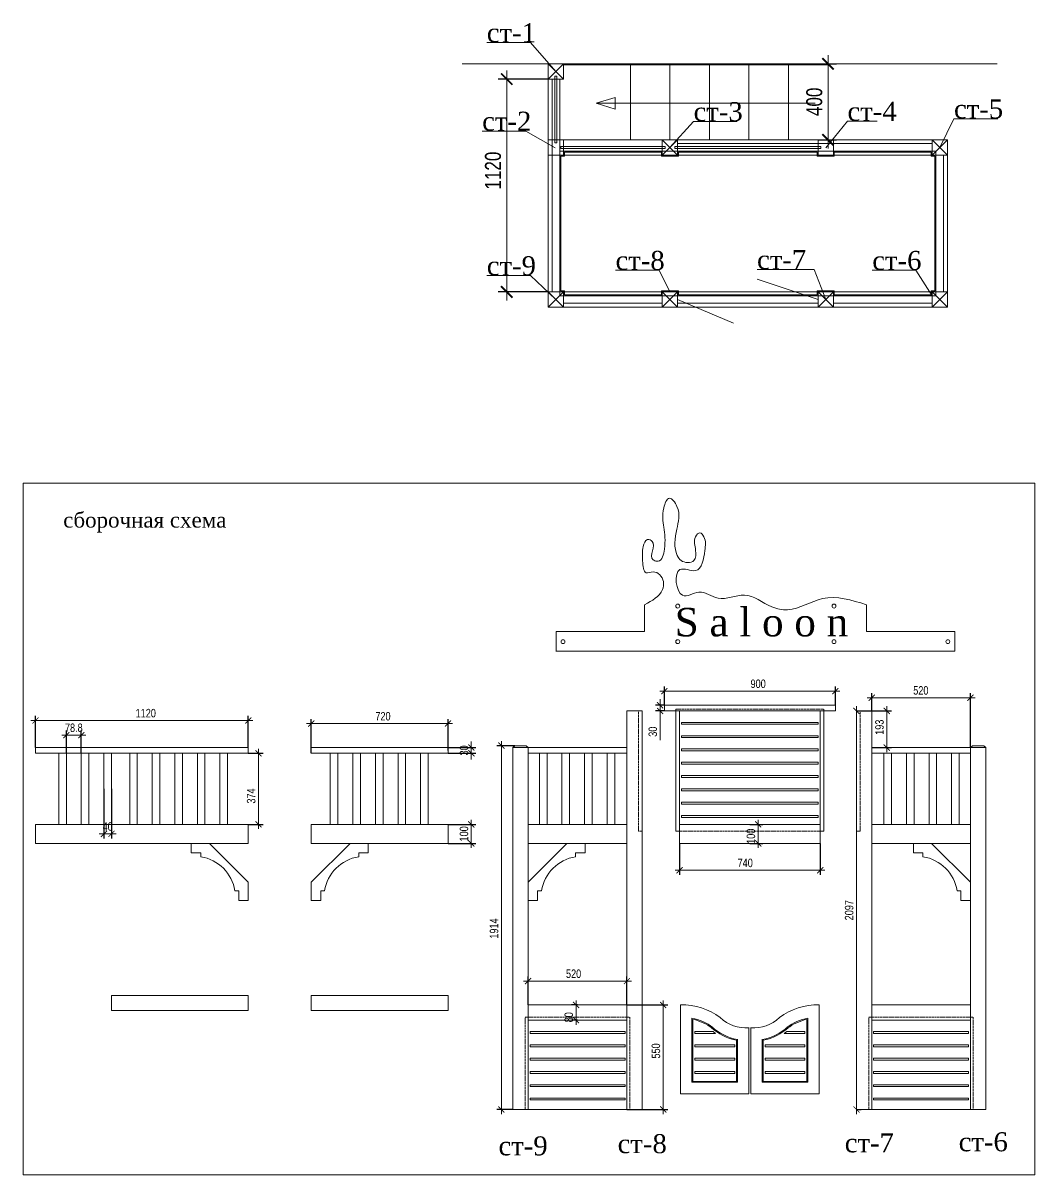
# Model space of a CAD drawing. Header units: millimetres. Extents: x -5205 to 16433, y 55921 to 73570.
# Drawn here: x -5205 to 121, y 63378 to 69439 of the extents above; entities that cross this region are included whole.
import ezdxf

# ---------------------------------------------------------------- set-up
doc = ezdxf.new("R2010")
doc.units = ezdxf.units.MM
doc.linetypes.add('ACAD_ISO02W100', pattern=[15, 12, -3])
for name, color, linetype, lineweight in [('Невидимый контур', 141, 'ACAD_ISO02W100', 15), ('Размеры', 7, 'Continuous', 15), ('Размеры @ 16', 7, 'Continuous', 15), ('Размеры @ 30', 7, 'Continuous', 15)]:
    doc.layers.add(name, color=color, linetype=linetype, lineweight=lineweight)
doc.styles.add('SFGOST', font='sfGOSTb.shx', dxfattribs={"width": 0.8})
doc.styles.add('TIMES', font='TIMES.TTF')
doc.dimstyles.new('ALEX', dxfattribs={"dimtxt": 2.8, "dimasz": 2, "dimexe": 1.5, "dimexo": 0, "dimgap": 1, "dimtad": 1, "dimrnd": 0.001, "dimdsep": 46, "dimtxsty": 'SFGOST', "dimblk": 'ARCHTICK', "dimcen": 0, "dimdle": 1.5, "dimclrd": 1, "dimclre": 1, "dimadec": 4, "dimazin": 0, "dimtfac": 1, "dimtmove": 0, "dimatfit": 0, "dimfxl": 1, "dimtvp": 1.75, "dimtolj": 1, "dimlwd": -1, "dimarcsym": 2})

# ---------------------------------------------------------------- blocks, each defined once
blk = doc.blocks.new('_ArchTick')
at = {"color": 0, "linetype": 'ByBlock', "const_width": 0.15}
blk.add_lwpolyline([(-0.5, -0.5), (0.5, 0.5)], dxfattribs=at)
blk = doc.blocks.new('*D459')
at = {"layer": 'Defpoints', "color": 0}
for p in [(-2440, 69144.3), (-2658.9, 68024.3), (-2440, 68024.3)]:
    blk.add_point(p, dxfattribs=at)
at = {"layer": 'Размеры', "color": 1}
blk.add_line((-2658.9, 69189.3), (-2658.9, 67979.3), dxfattribs=at)
at = {"layer": 'Размеры', "color": 1, "lineweight": -2}
for p, q in [((-2440, 69144.3), (-2703.9, 69144.3)), ((-2440, 68024.3), (-2703.9, 68024.3))]:
    blk.add_line(p, q, dxfattribs=at)
at = {"layer": 'Размеры', "color": 1, "xscale": 60, "yscale": 60, "zscale": 60}
for p, rotation in [((-2658.9, 69144.3), 90), ((-2658.9, 68024.3), 270)]:
    blk.add_blockref('_ArchTick', p, dxfattribs=dict(at, rotation=rotation))
at = {"layer": 'Размеры', "color": 0, "insert": (-2730.9, 68662.4), "char_height": 84, "attachment_point": 5, "rotation": 90, "style": 'SFGOST'}
blk.add_mtext('\\A1;1120', dxfattribs=at)
blk = doc.blocks.new('*D460')
at = {"layer": 'Defpoints', "color": 0}
for p in [(-1020, 69224.3), (-968, 69224.3), (-1020, 68824.3)]:
    blk.add_point(p, dxfattribs=at)
at = {"layer": 'Размеры', "color": 1, "lineweight": -2}
for p, q in [((-1020, 69224.3), (-923, 69224.3)), ((-1020, 68824.3), (-923, 68824.3))]:
    blk.add_line(p, q, dxfattribs=at)
at = {"layer": 'Размеры', "color": 1}
blk.add_line((-968, 68779.3), (-968, 69269.3), dxfattribs=at)
at = {"layer": 'Размеры', "color": 1, "xscale": 60, "yscale": 60, "zscale": 60}
for p, rotation in [((-968, 69224.3), 90), ((-968, 68824.3), 270)]:
    blk.add_blockref('_ArchTick', p, dxfattribs=dict(at, rotation=rotation))
at = {"layer": 'Размеры', "color": 0, "insert": (-1040, 69024.3), "char_height": 84, "attachment_point": 5, "rotation": 90, "style": 'SFGOST'}
blk.add_mtext('\\A1;400', dxfattribs=at)
blk = doc.blocks.new('*D792')
at = {"layer": 'Defpoints', "color": 0}
for p in [(-738.2, 65889), (-738.2, 65819.5), (-218.2, 65626.9)]:
    blk.add_point(p, dxfattribs=at)
at = {"layer": 'Размеры', "color": 1}
blk.add_line((-194.2, 65889), (-762.2, 65889), dxfattribs=at)
at = {"layer": 'Размеры', "color": 1, "lineweight": -2}
for p, q in [((-738.2, 65819.5), (-738.2, 65913)), ((-218.2, 65626.9), (-218.2, 65913))]:
    blk.add_line(p, q, dxfattribs=at)
at = {"layer": 'Размеры', "color": 1, "xscale": 32, "yscale": 32, "zscale": 32, "rotation": 180}
blk.add_blockref('_ArchTick', (-738.2, 65889), dxfattribs=at)
at = {"layer": 'Размеры', "color": 1, "xscale": 32, "yscale": 32, "zscale": 32}
blk.add_blockref('_ArchTick', (-218.2, 65889), dxfattribs=at)
at = {"layer": 'Размеры', "color": 0, "insert": (-479.4, 65927.4), "char_height": 44.8, "attachment_point": 5, "style": 'SFGOST'}
blk.add_mtext('\\A1;520', dxfattribs=at)
blk = doc.blocks.new('*D793')
at = {"layer": 'Defpoints', "color": 0}
for p in [(-818.2, 65819.9), (-818.2, 65819.9), (-818.2, 63722.9)]:
    blk.add_point(p, dxfattribs=at)
at = {"layer": 'Размеры', "color": 1}
blk.add_line((-818.2, 63698.9), (-818.2, 65843.9), dxfattribs=at)
at = {"layer": 'Размеры', "color": 1, "lineweight": -2}
for p, q in [((-818.2, 65819.9), (-794.2, 65819.9)), ((-818.2, 63722.9), (-794.2, 63722.9))]:
    blk.add_line(p, q, dxfattribs=at)
at = {"layer": 'Размеры', "color": 1, "xscale": 32, "yscale": 32, "zscale": 32}
for p, rotation in [((-818.2, 65819.9), 90), ((-818.2, 63722.9), 270)]:
    blk.add_blockref('_ArchTick', p, dxfattribs=dict(at, rotation=rotation))
at = {"layer": 'Размеры', "color": 0, "insert": (-856.6, 64771.2), "char_height": 44.8, "attachment_point": 5, "rotation": 90, "style": 'SFGOST'}
blk.add_mtext('\\A1;2097', dxfattribs=at)
blk = doc.blocks.new('*D794')
at = {"layer": 'Defpoints', "color": 0}
for p in [(-2616.3, 65636.9), (-2687.1, 63722.9), (-2626.3, 63722.9)]:
    blk.add_point(p, dxfattribs=at)
at = {"layer": 'Размеры', "color": 1}
blk.add_line((-2687.1, 65660.9), (-2687.1, 63698.9), dxfattribs=at)
at = {"layer": 'Размеры', "color": 1, "lineweight": -2}
for p, q in [((-2616.3, 65636.9), (-2711.1, 65636.9)), ((-2626.3, 63722.9), (-2711.1, 63722.9))]:
    blk.add_line(p, q, dxfattribs=at)
at = {"layer": 'Размеры', "color": 1, "xscale": 32, "yscale": 32, "zscale": 32}
for p, rotation in [((-2687.1, 65636.9), 90), ((-2687.1, 63722.9), 270)]:
    blk.add_blockref('_ArchTick', p, dxfattribs=dict(at, rotation=rotation))
at = {"layer": 'Размеры', "color": 0, "insert": (-2725.5, 64674.9), "char_height": 44.8, "attachment_point": 5, "rotation": 90, "style": 'SFGOST'}
blk.add_mtext('\\A1;1914', dxfattribs=at)
blk = doc.blocks.new('*D795')
at = {"layer": 'Defpoints', "color": 0}
for p in [(-2026.3, 64398.4), (-2546.3, 64272.9), (-2026.3, 64272.9)]:
    blk.add_point(p, dxfattribs=at)
at = {"layer": 'Размеры', "color": 1}
blk.add_line((-2570.3, 64398.4), (-2002.3, 64398.4), dxfattribs=at)
at = {"layer": 'Размеры', "color": 1, "lineweight": -2}
for p, q in [((-2546.3, 64272.9), (-2546.3, 64422.4)), ((-2026.3, 64272.9), (-2026.3, 64422.4))]:
    blk.add_line(p, q, dxfattribs=at)
at = {"layer": 'Размеры', "color": 1, "xscale": 32, "yscale": 32, "zscale": 32, "rotation": 180}
blk.add_blockref('_ArchTick', (-2546.3, 64398.4), dxfattribs=at)
at = {"layer": 'Размеры', "color": 1, "xscale": 32, "yscale": 32, "zscale": 32}
blk.add_blockref('_ArchTick', (-2026.3, 64398.4), dxfattribs=at)
at = {"layer": 'Размеры', "color": 0, "insert": (-2307, 64436.8), "char_height": 44.8, "attachment_point": 5, "style": 'SFGOST'}
blk.add_mtext('\\A1;520', dxfattribs=at)
blk = doc.blocks.new('*D796')
at = {"layer": 'Defpoints', "color": 0}
for p in [(-2286.3, 64272.9), (-2293.8, 64192.9), (-2286.3, 64192.9)]:
    blk.add_point(p, dxfattribs=at)
at = {"layer": 'Размеры', "color": 1, "lineweight": -2}
for p, q in [((-2286.3, 64272.9), (-2317.8, 64272.9)), ((-2286.3, 64192.9), (-2317.8, 64192.9))]:
    blk.add_line(p, q, dxfattribs=at)
at = {"layer": 'Размеры', "color": 1}
blk.add_line((-2293.8, 64296.9), (-2293.8, 64168.9), dxfattribs=at)
at = {"layer": 'Размеры', "color": 1, "xscale": 32, "yscale": 32, "zscale": 32}
for p, rotation in [((-2293.8, 64272.9), 90), ((-2293.8, 64192.9), 270)]:
    blk.add_blockref('_ArchTick', p, dxfattribs=dict(at, rotation=rotation))
at = {"layer": 'Размеры', "color": 0, "insert": (-2332.2, 64207.9), "char_height": 44.8, "attachment_point": 5, "rotation": 90, "style": 'SFGOST'}
blk.add_mtext('\\A1;80', dxfattribs=at)
blk = doc.blocks.new('*D797')
at = {"layer": 'Defpoints', "color": 0}
for p in [(-2026.3, 64272.9), (-2026.3, 63722.9), (-1835.3, 63722.9)]:
    blk.add_point(p, dxfattribs=at)
at = {"layer": 'Размеры', "color": 1, "lineweight": -2}
for p, q in [((-2026.3, 64272.9), (-1811.3, 64272.9)), ((-2026.3, 63722.9), (-1811.3, 63722.9))]:
    blk.add_line(p, q, dxfattribs=at)
at = {"layer": 'Размеры', "color": 1}
blk.add_line((-1835.3, 64296.9), (-1835.3, 63698.9), dxfattribs=at)
at = {"layer": 'Размеры', "color": 1, "xscale": 32, "yscale": 32, "zscale": 32}
for p, rotation in [((-1835.3, 64272.9), 90), ((-1835.3, 63722.9), 270)]:
    blk.add_blockref('_ArchTick', p, dxfattribs=dict(at, rotation=rotation))
at = {"layer": 'Размеры', "color": 0, "insert": (-1873.7, 64030.7), "char_height": 44.8, "attachment_point": 5, "rotation": 90, "style": 'SFGOST'}
blk.add_mtext('\\A1;550', dxfattribs=at)
blk = doc.blocks.new('*D798')
at = {"layer": 'Defpoints', "color": 0}
for p in [(-794.2, 65819.9), (-738.2, 65626.9), (-658.5, 65626.9)]:
    blk.add_point(p, dxfattribs=at)
at = {"layer": 'Размеры', "color": 1, "lineweight": -2}
for p, q in [((-794.2, 65819.9), (-634.5, 65819.9)), ((-738.2, 65626.9), (-634.5, 65626.9))]:
    blk.add_line(p, q, dxfattribs=at)
at = {"layer": 'Размеры', "color": 1}
blk.add_line((-658.5, 65843.9), (-658.5, 65602.9), dxfattribs=at)
at = {"layer": 'Размеры', "color": 1, "xscale": 32, "yscale": 32, "zscale": 32}
for p, rotation in [((-658.5, 65819.9), 90), ((-658.5, 65626.9), 270)]:
    blk.add_blockref('_ArchTick', p, dxfattribs=dict(at, rotation=rotation))
at = {"layer": 'Размеры', "color": 0, "insert": (-696.9, 65733.9), "char_height": 44.8, "attachment_point": 5, "rotation": 90, "style": 'SFGOST'}
blk.add_mtext('\\A1;193', dxfattribs=at)
blk = doc.blocks.new('*D799')
at = {"layer": 'Defpoints', "color": 0}
for p in [(-1749.2, 65122.9), (-1009.2, 65122.9), (-1009.2, 64981.5)]:
    blk.add_point(p, dxfattribs=at)
at = {"layer": 'Размеры', "color": 1, "lineweight": -2}
for p, q in [((-1749.2, 65122.9), (-1749.2, 64957.5)), ((-1009.2, 65122.9), (-1009.2, 64957.5))]:
    blk.add_line(p, q, dxfattribs=at)
at = {"layer": 'Размеры', "color": 1}
blk.add_line((-1773.2, 64981.5), (-985.2, 64981.5), dxfattribs=at)
at = {"layer": 'Размеры', "color": 1, "xscale": 32, "yscale": 32, "zscale": 32, "rotation": 180}
blk.add_blockref('_ArchTick', (-1749.2, 64981.5), dxfattribs=at)
at = {"layer": 'Размеры', "color": 1, "xscale": 32, "yscale": 32, "zscale": 32}
blk.add_blockref('_ArchTick', (-1009.2, 64981.5), dxfattribs=at)
at = {"layer": 'Размеры', "color": 0, "insert": (-1403.9, 65019.9), "char_height": 44.8, "attachment_point": 5, "style": 'SFGOST'}
blk.add_mtext('\\A1;740', dxfattribs=at)
blk = doc.blocks.new('*D800')
at = {"layer": 'Defpoints', "color": 0}
for p in [(-1379.2, 65222.9), (-1379.2, 65122.9), (-1335.3, 65122.9)]:
    blk.add_point(p, dxfattribs=at)
at = {"layer": 'Размеры', "color": 1, "lineweight": -2}
for p, q in [((-1379.2, 65222.9), (-1311.3, 65222.9)), ((-1379.2, 65122.9), (-1311.3, 65122.9))]:
    blk.add_line(p, q, dxfattribs=at)
at = {"layer": 'Размеры', "color": 1}
blk.add_line((-1335.3, 65246.9), (-1335.3, 65098.9), dxfattribs=at)
at = {"layer": 'Размеры', "color": 1, "xscale": 32, "yscale": 32, "zscale": 32}
for p, rotation in [((-1335.3, 65222.9), 90), ((-1335.3, 65122.9), 270)]:
    blk.add_blockref('_ArchTick', p, dxfattribs=dict(at, rotation=rotation))
at = {"layer": 'Размеры', "color": 0, "insert": (-1373.7, 65160.4), "char_height": 44.8, "attachment_point": 5, "rotation": 90, "style": 'SFGOST'}
blk.add_mtext('\\A1;100', dxfattribs=at)
blk = doc.blocks.new('*D801')
at = {"layer": 'Defpoints', "color": 0}
for p in [(-929.2, 65923.8), (-1829.2, 65849.5), (-929.2, 65849.5)]:
    blk.add_point(p, dxfattribs=at)
at = {"layer": 'Размеры', "color": 1, "lineweight": -2}
for p, q in [((-1829.2, 65849.5), (-1829.2, 65947.8)), ((-929.2, 65849.5), (-929.2, 65947.8))]:
    blk.add_line(p, q, dxfattribs=at)
at = {"layer": 'Размеры', "color": 1}
blk.add_line((-1853.2, 65923.8), (-905.2, 65923.8), dxfattribs=at)
at = {"layer": 'Размеры', "color": 1, "xscale": 32, "yscale": 32, "zscale": 32, "rotation": 180}
blk.add_blockref('_ArchTick', (-1829.2, 65923.8), dxfattribs=at)
at = {"layer": 'Размеры', "color": 1, "xscale": 32, "yscale": 32, "zscale": 32}
blk.add_blockref('_ArchTick', (-929.2, 65923.8), dxfattribs=at)
at = {"layer": 'Размеры', "color": 0, "insert": (-1335.7, 65962.2), "char_height": 44.8, "attachment_point": 5, "style": 'SFGOST'}
blk.add_mtext('\\A1;900', dxfattribs=at)
blk = doc.blocks.new('*D802')
at = {"layer": 'Defpoints', "color": 0}
for p in [(-1851.5, 65849.5), (-1829.2, 65849.5), (-1829.2, 65819.5)]:
    blk.add_point(p, dxfattribs=at)
at = {"layer": 'Размеры', "color": 1}
for p, q in [((-1851.5, 65849.5), (-1851.5, 65881.5)), ((-1851.5, 65849.5), (-1851.5, 65819.5)), ((-1851.5, 65819.5), (-1851.5, 65665.5))]:
    blk.add_line(p, q, dxfattribs=at)
at = {"layer": 'Размеры', "color": 1, "lineweight": -2}
for p, q in [((-1829.2, 65849.5), (-1875.5, 65849.5)), ((-1829.2, 65819.5), (-1875.5, 65819.5))]:
    blk.add_line(p, q, dxfattribs=at)
at = {"layer": 'Размеры', "color": 1, "xscale": 32, "yscale": 32, "zscale": 32}
for p, rotation in [((-1851.5, 65849.5), 270), ((-1851.5, 65819.5), 90)]:
    blk.add_blockref('_ArchTick', p, dxfattribs=dict(at, rotation=rotation))
at = {"layer": 'Размеры', "color": 0, "insert": (-1889.9, 65710.5), "char_height": 44.8, "attachment_point": 5, "rotation": 90, "style": 'SFGOST'}
blk.add_mtext('\\A1;30', dxfattribs=at)
blk = doc.blocks.new('*D839')
at = {"layer": 'Defpoints', "color": 0}
for p in [(-4019, 65769.2), (-5139, 65626.9), (-4019, 65626.9)]:
    blk.add_point(p, dxfattribs=at)
at = {"layer": 'Размеры', "color": 1}
blk.add_line((-5163, 65769.2), (-3995, 65769.2), dxfattribs=at)
at = {"layer": 'Размеры', "color": 1, "lineweight": -2}
for p, q in [((-5139, 65626.9), (-5139, 65793.2)), ((-4019, 65626.9), (-4019, 65793.2))]:
    blk.add_line(p, q, dxfattribs=at)
at = {"layer": 'Размеры', "color": 1, "xscale": 32, "yscale": 32, "zscale": 32, "rotation": 180}
blk.add_blockref('_ArchTick', (-5139, 65769.2), dxfattribs=at)
at = {"layer": 'Размеры', "color": 1, "xscale": 32, "yscale": 32, "zscale": 32}
blk.add_blockref('_ArchTick', (-4019, 65769.2), dxfattribs=at)
at = {"layer": 'Размеры', "color": 0, "insert": (-4558.7, 65807.6), "char_height": 44.8, "attachment_point": 5, "style": 'SFGOST'}
blk.add_mtext('\\A1;1120', dxfattribs=at)
blk = doc.blocks.new('*D840')
at = {"layer": 'Defpoints', "color": 0}
for p in [(-2967.9, 65753.2), (-3687.9, 65596.9), (-2967.9, 65611.9)]:
    blk.add_point(p, dxfattribs=at)
at = {"layer": 'Размеры', "color": 1, "lineweight": -2}
for p, q in [((-3687.9, 65596.9), (-3687.9, 65777.2)), ((-2967.9, 65611.9), (-2967.9, 65777.2))]:
    blk.add_line(p, q, dxfattribs=at)
at = {"layer": 'Размеры', "color": 1}
blk.add_line((-3711.9, 65753.2), (-2943.9, 65753.2), dxfattribs=at)
at = {"layer": 'Размеры', "color": 1, "xscale": 32, "yscale": 32, "zscale": 32, "rotation": 180}
blk.add_blockref('_ArchTick', (-3687.9, 65753.2), dxfattribs=at)
at = {"layer": 'Размеры', "color": 1, "xscale": 32, "yscale": 32, "zscale": 32}
blk.add_blockref('_ArchTick', (-2967.9, 65753.2), dxfattribs=at)
at = {"layer": 'Размеры', "color": 0, "insert": (-3310.2, 65791.6), "char_height": 44.8, "attachment_point": 5, "style": 'SFGOST'}
blk.add_mtext('\\A1;720', dxfattribs=at)
blk = doc.blocks.new('*D841')
at = {"layer": 'Defpoints', "color": 0}
for p in [(-2967.9, 65222.9), (-2967.9, 65122.9), (-2845.2, 65122.9)]:
    blk.add_point(p, dxfattribs=at)
at = {"layer": 'Размеры', "color": 1, "lineweight": -2}
for p, q in [((-2967.9, 65222.9), (-2821.2, 65222.9)), ((-2967.9, 65122.9), (-2821.2, 65122.9))]:
    blk.add_line(p, q, dxfattribs=at)
at = {"layer": 'Размеры', "color": 1}
blk.add_line((-2845.2, 65246.9), (-2845.2, 65098.9), dxfattribs=at)
at = {"layer": 'Размеры', "color": 1, "xscale": 32, "yscale": 32, "zscale": 32}
for p, rotation in [((-2845.2, 65222.9), 90), ((-2845.2, 65122.9), 270)]:
    blk.add_blockref('_ArchTick', p, dxfattribs=dict(at, rotation=rotation))
at = {"layer": 'Размеры', "color": 0, "insert": (-2883.6, 65172.9), "char_height": 44.8, "attachment_point": 5, "rotation": 90, "style": 'SFGOST'}
blk.add_mtext('\\A1;100', dxfattribs=at)
blk = doc.blocks.new('*D842')
at = {"layer": 'Defpoints', "color": 0}
for p in [(-2967.9, 65626.9), (-2967.9, 65596.9), (-2845.2, 65626.9)]:
    blk.add_point(p, dxfattribs=at)
at = {"layer": 'Размеры', "color": 1}
for p, q in [((-2845.2, 65626.9), (-2845.2, 65658.9)), ((-2845.2, 65596.9), (-2845.2, 65626.9)), ((-2845.2, 65596.9), (-2845.2, 65564.9))]:
    blk.add_line(p, q, dxfattribs=at)
at = {"layer": 'Размеры', "color": 1, "lineweight": -2}
for p, q in [((-2967.9, 65626.9), (-2821.2, 65626.9)), ((-2967.9, 65596.9), (-2821.2, 65596.9))]:
    blk.add_line(p, q, dxfattribs=at)
at = {"layer": 'Размеры', "color": 1, "xscale": 32, "yscale": 32, "zscale": 32}
for p, rotation in [((-2845.2, 65626.9), 270), ((-2845.2, 65596.9), 90)]:
    blk.add_blockref('_ArchTick', p, dxfattribs=dict(at, rotation=rotation))
at = {"layer": 'Размеры', "color": 0, "insert": (-2883.6, 65611.9), "char_height": 44.8, "attachment_point": 5, "rotation": 90, "style": 'SFGOST'}
blk.add_mtext('\\A1;30', dxfattribs=at)
blk = doc.blocks.new('*D843')
at = {"layer": 'Defpoints', "color": 0}
for p in [(-4019, 65596.9), (-3965.3, 65596.9), (-4019, 65222.9)]:
    blk.add_point(p, dxfattribs=at)
at = {"layer": 'Размеры', "color": 1, "lineweight": -2}
for p, q in [((-4019, 65596.9), (-3941.3, 65596.9)), ((-4019, 65222.9), (-3941.3, 65222.9))]:
    blk.add_line(p, q, dxfattribs=at)
at = {"layer": 'Размеры', "color": 1}
blk.add_line((-3965.3, 65198.9), (-3965.3, 65620.9), dxfattribs=at)
at = {"layer": 'Размеры', "color": 1, "xscale": 32, "yscale": 32, "zscale": 32}
for p, rotation in [((-3965.3, 65596.9), 90), ((-3965.3, 65222.9), 270)]:
    blk.add_blockref('_ArchTick', p, dxfattribs=dict(at, rotation=rotation))
at = {"layer": 'Размеры', "color": 0, "insert": (-4003.7, 65372.2), "char_height": 44.8, "attachment_point": 5, "rotation": 90, "style": 'SFGOST'}
blk.add_mtext('\\A1;374', dxfattribs=at)
blk = doc.blocks.new('*D844')
at = {"layer": 'Defpoints', "color": 0}
for p in [(-4897.8, 65692.4), (-4976.6, 65596.9), (-4897.8, 65596.9)]:
    blk.add_point(p, dxfattribs=at)
at = {"layer": 'Размеры', "color": 1, "lineweight": -2}
for p, q in [((-4976.6, 65596.9), (-4976.6, 65716.4)), ((-4897.8, 65596.9), (-4897.8, 65716.4))]:
    blk.add_line(p, q, dxfattribs=at)
at = {"layer": 'Размеры', "color": 1}
blk.add_line((-5000.6, 65692.4), (-4873.8, 65692.4), dxfattribs=at)
at = {"layer": 'Размеры', "color": 1, "xscale": 32, "yscale": 32, "zscale": 32, "rotation": 180}
blk.add_blockref('_ArchTick', (-4976.6, 65692.4), dxfattribs=at)
at = {"layer": 'Размеры', "color": 1, "xscale": 32, "yscale": 32, "zscale": 32}
blk.add_blockref('_ArchTick', (-4897.8, 65692.4), dxfattribs=at)
at = {"layer": 'Размеры', "color": 0, "insert": (-4937.2, 65730.8), "char_height": 44.8, "attachment_point": 5, "style": 'SFGOST'}
blk.add_mtext('\\A1;78.8', dxfattribs=at)
blk = doc.blocks.new('*D845')
at = {"layer": 'Defpoints', "color": 0}
for p in [(-4779, 65409.9), (-4739, 65409.9), (-4739, 65173)]:
    blk.add_point(p, dxfattribs=at)
at = {"layer": 'Размеры', "color": 1, "lineweight": -2}
for p, q in [((-4779, 65409.9), (-4779, 65149)), ((-4739, 65409.9), (-4739, 65149))]:
    blk.add_line(p, q, dxfattribs=at)
at = {"layer": 'Размеры', "color": 1}
blk.add_line((-4803, 65173), (-4715, 65173), dxfattribs=at)
at = {"layer": 'Размеры', "color": 1, "xscale": 32, "yscale": 32, "zscale": 32, "rotation": 180}
blk.add_blockref('_ArchTick', (-4779, 65173), dxfattribs=at)
at = {"layer": 'Размеры', "color": 1, "xscale": 32, "yscale": 32, "zscale": 32}
blk.add_blockref('_ArchTick', (-4739, 65173), dxfattribs=at)
at = {"layer": 'Размеры', "color": 0, "insert": (-4759, 65211.4), "char_height": 44.8, "attachment_point": 5, "style": 'SFGOST'}
blk.add_mtext('\\A1;40', dxfattribs=at)

msp = doc.modelspace()

# ---------------------------------------------------------------- linework, layer by layer
at = {"layer": 'Невидимый контур'}
msp.add_line((-1749.169, 65186.909), (-1009.169, 65186.909), dxfattribs=at)
for points in [[(-1946.258, 65186.909), (-1966.258, 65186.909), (-1966.258, 65819.509)], [(-1769.169, 65819.509), (-1769.169, 65829.509), (-989.169, 65829.509), (-989.169, 65819.509)], [(-818.216, 65186.909), (-798.216, 65186.909), (-798.216, 65819.509)], [(-2546.258, 63722.909), (-2561.258, 63722.909), (-2561.258, 64192.909), (-2561.258, 64207.909), (-2026.258, 64207.909), (-2011.258, 64207.909), (-2011.258, 63722.909)], [(-738.216, 63722.909), (-753.216, 63722.909), (-753.216, 64192.909), (-753.216, 64207.909), (-218.216, 64207.909), (-203.216, 64207.909), (-203.216, 63722.909)]]:
    msp.add_lwpolyline(points, dxfattribs=at)
at = {"layer": 'Размеры'}
for p, q in [((-2893.529, 69224.289), (-77.147, 69224.289)), ((-2439.994, 69224.289), (-1098.419, 69224.289)), ((-2007.994, 69224.289), (-2007.994, 68824.289)), ((-1799.994, 69224.289), (-1799.994, 68824.289)), ((-1591.994, 69224.289), (-1591.994, 68824.289)), ((-1383.994, 69224.289), (-1383.994, 68824.289)), ((-1175.994, 69224.289), (-1175.994, 68824.289)), ((-967.994, 68824.289), (-967.994, 69224.289)), ((-2419.994, 68744.289), (-2419.994, 69144.289)), ((-2379.994, 68744.289), (-2379.994, 69144.289)), ((-2439.994, 68824.289), (-339.994, 68824.289)), ((-1759.994, 68804.289), (-419.994, 68804.289)), ((-939.994, 68824.289), (-339.994, 68824.289)), ((-2439.994, 68744.289), (-339.994, 68744.289)), ((-2419.994, 68744.289), (-2419.994, 68024.289)), ((-2379.994, 68744.289), (-2379.994, 68024.289)), ((-1759.994, 68764.289), (-419.994, 68764.289)), ((-399.994, 68744.289), (-399.994, 68024.289)), ((-359.994, 68744.289), (-359.994, 68024.289)), ((-1019.994, 67984.289), (-1341.652, 68091.976)), ((-2359.994, 68004.289), (-1839.994, 68004.289)), ((-1759.994, 68004.289), (-1019.994, 68004.289)), ((-939.994, 68004.289), (-419.994, 68004.289)), ((-2359.994, 67964.289), (-1839.994, 67964.289)), ((-1759.994, 67984.289), (-1466.277, 67859.42)), ((-1759.994, 67964.289), (-1019.994, 67964.289)), ((-939.994, 67964.289), (-419.994, 67964.289)), ((-2398.615, 66238.04), (-2398.74, 66134.04)), ((-300.426, 66238.04), (-300.426, 66134.04)), ((-2400.426, 66134.04), (-300.426, 66134.04)), ((-2026.258, 63722.909), (-2026.258, 65819.509)), ((-1946.258, 65819.509), (-2026.258, 65819.509)), ((-1946.258, 63722.909), (-1946.258, 65819.509)), ((-1749.169, 65122.909), (-1749.169, 65819.509)), ((-1009.169, 65122.909), (-1009.169, 65819.509)), ((-818.216, 63722.909), (-818.216, 65819.509)), ((-818.216, 65819.509), (-738.216, 65819.509)), ((-738.216, 63722.909), (-738.216, 65819.509)), ((-5016.64, 65596.909), (-5016.64, 65222.909)), ((-4976.64, 65596.909), (-4976.64, 65222.909)), ((-4897.839, 65596.909), (-4897.839, 65222.909)), ((-4857.839, 65596.909), (-4857.839, 65222.909)), ((-4779.038, 65596.909), (-4779.038, 65222.909)), ((-4739.038, 65596.909), (-4739.038, 65222.909)), ((-4643.32, 65596.909), (-4643.32, 65222.909)), ((-4603.32, 65596.909), (-4603.32, 65222.909)), ((-4524.519, 65596.909), (-4524.519, 65222.909)), ((-4484.519, 65596.909), (-4484.519, 65222.909)), ((-4405.718, 65596.909), (-4405.718, 65222.909)), ((-4365.718, 65596.909), (-4365.718, 65222.909)), ((-4286.917, 65596.909), (-4286.917, 65222.909)), ((-4246.917, 65596.909), (-4246.917, 65222.909)), ((-4168.116, 65596.909), (-4168.116, 65222.909)), ((-4128.116, 65596.909), (-4128.116, 65222.909)), ((-3587.379, 65596.909), (-3587.379, 65222.909)), ((-3547.379, 65596.909), (-3547.379, 65222.909)), ((-3468.578, 65596.909), (-3468.578, 65222.909)), ((-3428.578, 65596.909), (-3428.578, 65222.909)), ((-3349.777, 65596.909), (-3349.777, 65222.909)), ((-3309.777, 65596.909), (-3309.777, 65222.909)), ((-3230.976, 65596.909), (-3230.976, 65222.909)), ((-3190.976, 65596.909), (-3190.976, 65222.909)), ((-3112.175, 65596.909), (-3112.175, 65222.909)), ((-3072.175, 65596.909), (-3072.175, 65222.909)), ((-2626.258, 65626.909), (-2626.258, 63722.909)), ((-2546.258, 65626.909), (-2546.258, 65122.909)), ((-2486.917, 65596.909), (-2486.917, 65222.909)), ((-2446.917, 65596.909), (-2446.917, 65222.909)), ((-2368.116, 65596.909), (-2368.116, 65222.909)), ((-2328.116, 65596.909), (-2328.116, 65222.909)), ((-2249.315, 65596.909), (-2249.315, 65222.909)), ((-2209.315, 65596.909), (-2209.315, 65222.909)), ((-2130.514, 65596.909), (-2130.514, 65222.909)), ((-2090.514, 65596.909), (-2090.514, 65222.909)), ((-673.959, 65596.909), (-673.959, 65222.909)), ((-633.959, 65596.909), (-633.959, 65222.909)), ((-555.158, 65596.909), (-555.158, 65222.909)), ((-515.158, 65596.909), (-515.158, 65222.909)), ((-436.357, 65596.909), (-436.357, 65222.909)), ((-396.357, 65596.909), (-396.357, 65222.909)), ((-317.556, 65596.909), (-317.556, 65222.909)), ((-277.556, 65596.909), (-277.556, 65222.909)), ((-218.216, 65626.909), (-218.216, 65122.909)), ((-138.216, 65626.909), (-138.216, 63722.909)), ((-1749.169, 65122.909), (-1749.169, 65554.309)), ((-5139.038, 65222.909), (-4019.038, 65222.909)), ((-5139.038, 65222.909), (-5139.038, 65122.909)), ((-4019.038, 65122.909), (-4019.038, 65222.909)), ((-2967.918, 65222.909), (-3687.918, 65222.909)), ((-3687.918, 65222.909), (-3687.918, 65122.909)), ((-2967.918, 65222.909), (-2967.918, 65122.909)), ((-2546.258, 65222.909), (-2026.258, 65222.909)), ((-1749.169, 65222.909), (-1009.169, 65222.909)), ((-218.216, 65222.909), (-738.216, 65222.909)), ((-4019.038, 65122.909), (-5139.038, 65122.909)), ((-4019.038, 65122.909), (-4819.038, 65122.909)), ((-4019.038, 64918.387), (-4223.561, 65122.909)), ((-3687.918, 65122.909), (-2967.918, 65122.909)), ((-3687.918, 64918.387), (-3483.395, 65122.909)), ((-2546.258, 65122.909), (-2546.258, 63722.909)), ((-2546.258, 64918.387), (-2341.735, 65122.909)), ((-2546.258, 65122.909), (-2026.258, 65122.909)), ((-1749.169, 65122.909), (-1009.169, 65122.909)), ((-218.216, 65122.909), (-738.216, 65122.909)), ((-218.216, 64918.387), (-422.739, 65122.909)), ((-218.216, 65122.909), (-218.216, 63722.909)), ((-4019.038, 64822.909), (-4019.038, 64918.387)), ((-3687.918, 64822.909), (-3687.918, 64918.387)), ((-4019.038, 64322.909), (-4739.038, 64322.909)), ((-4739.038, 64322.909), (-4739.038, 64242.909)), ((-4019.038, 64242.909), (-4019.038, 64322.909)), ((-3687.918, 64322.909), (-2967.918, 64322.909)), ((-3687.918, 64322.909), (-3687.918, 64242.909)), ((-2967.918, 64322.909), (-2967.918, 64242.909)), ((-2546.258, 64272.909), (-2026.258, 64272.909)), ((-218.216, 64272.909), (-738.216, 64272.909)), ((-4019.038, 64242.909), (-4739.038, 64242.909)), ((-3687.918, 64242.909), (-2967.918, 64242.909)), ((-2546.258, 64192.909), (-2026.258, 64192.909)), ((-218.216, 64192.909), (-738.216, 64192.909)), ((-2626.258, 63722.909), (-1946.258, 63722.909)), ((-138.216, 63722.909), (-818.216, 63722.909))]:
    msp.add_line(p, q, dxfattribs=at)
for points in [[(-2763.92, 69336.081), (-2533.927, 69336.081), (-2399.994, 69184.289)], [(-339.994, 68824.289), (-339.994, 68024.289), (-2439.994, 68024.289), (-2439.994, 69224.289), (-939.994, 69224.289)], [(-2439.994, 69144.289), (-2359.994, 69224.289), (-2439.994, 69224.289), (-2359.994, 69144.289)], [(-1035.475, 69017.979), (-2188.9, 69017.979), (-2088.188, 69047.923), (-2088.188, 68985.405), (-2188.9, 69017.979)], [(-1445.573, 68920.695), (-1675.565, 68920.695), (-1799.994, 68784.289)], [(-710.001, 68922.271), (-865.75, 68922.271), (-979.994, 68782.994)], [(-75.091, 68935.001), (-305.084, 68935.001), (-379.994, 68784.289)], [(-2788.246, 68870.524), (-2558.254, 68870.524), (-2404.32, 68782.666)], [(-1839.994, 68744.289), (-1759.994, 68824.289), (-1839.994, 68824.289), (-1759.994, 68744.289)], [(-419.994, 68744.289), (-339.994, 68824.289), (-419.994, 68824.289), (-339.994, 68744.289)], [(-2086.39, 68137.868), (-1856.397, 68137.868), (-1799.994, 68024.289)], [(-1341.652, 68141.908), (-1040.409, 68141.908), (-979.994, 67984.289)], [(-735.009, 68137.868), (-505.016, 68137.868), (-419.994, 68004.289)], [(-2763.92, 68110.097), (-2533.927, 68110.097), (-2399.994, 67984.289)], [(-419.994, 67944.289), (-2439.994, 67944.289), (-2439.994, 68024.289)], [(-2439.994, 67944.289), (-2359.994, 68024.289), (-2439.994, 68024.289), (-2359.994, 67944.289)], [(-1839.994, 67944.289), (-1759.994, 68024.289), (-1839.994, 68024.289), (-1759.994, 67944.289)], [(-1019.994, 67944.289), (-939.994, 68024.289), (-1019.994, 68024.289), (-939.994, 67944.289)], [(-419.994, 67944.289), (-339.994, 68024.289), (-419.994, 68024.289), (-339.994, 67944.289)], [(-5204.569, 67017.401), (121.185, 67017.401), (121.185, 63378.262), (-5204.569, 63378.262), (-5204.569, 67017.401)], [(-2398.615, 66238.04), (-1933.498, 66238.04), (-1933.498, 66378.63)], [(-300.426, 66238.04), (-765.542, 66238.04), (-765.542, 66378.63)], [(-1829.169, 65819.509), (-929.169, 65819.509)], [(-1769.169, 65819.509), (-1769.169, 65226.909), (-1769.169, 65186.909), (-1749.169, 65186.909)], [(-1009.169, 65186.909), (-989.169, 65186.909), (-989.169, 65819.509)], [(-1698.036, 65679.509), (-1739.169, 65679.509), (-1739.169, 65689.509), (-1699.376, 65689.509)], [(-1699.376, 65689.509), (-1019.169, 65689.509), (-1019.169, 65679.509), (-1698.036, 65679.509)], [(-4419.038, 65626.909), (-5139.038, 65626.909)], [(-4019.038, 65626.909), (-4739.038, 65626.909)], [(-2626.258, 65626.909), (-2616.258, 65636.909), (-2616.258, 65636.909), (-2556.258, 65636.909), (-2546.258, 65626.909), (-2626.258, 65626.909), (-2616.258, 65636.909)], [(-2626.258, 65226.909), (-2626.258, 65626.909), (-2026.258, 65626.909)], [(-2546.258, 65596.909), (-2026.258, 65596.909)], [(-1698.036, 65609.509), (-1739.169, 65609.509), (-1739.169, 65619.509), (-1699.376, 65619.509)], [(-1699.376, 65619.509), (-1019.169, 65619.509), (-1019.169, 65609.509), (-1698.036, 65609.509)], [(-138.216, 65226.909), (-138.216, 65626.909), (-738.216, 65626.909)], [(-218.216, 65596.909), (-738.216, 65596.909)], [(-218.216, 65626.909), (-208.216, 65636.909), (-208.216, 65636.909), (-148.216, 65636.909), (-138.216, 65626.909), (-218.216, 65626.909), (-208.216, 65636.909)], [(-1698.036, 65539.509), (-1739.169, 65539.509), (-1739.169, 65549.509), (-1699.376, 65549.509)], [(-1699.376, 65549.509), (-1019.169, 65549.509), (-1019.169, 65539.509), (-1698.036, 65539.509)], [(-1698.036, 65469.509), (-1739.169, 65469.509), (-1739.169, 65479.509), (-1699.376, 65479.509)], [(-1699.376, 65479.509), (-1019.169, 65479.509), (-1019.169, 65469.509), (-1698.036, 65469.509)], [(-1698.036, 65399.509), (-1739.169, 65399.509), (-1739.169, 65409.509), (-1699.376, 65409.509)], [(-1699.376, 65409.509), (-1019.169, 65409.509), (-1019.169, 65399.509), (-1698.036, 65399.509)], [(-1698.036, 65329.509), (-1739.169, 65329.509), (-1739.169, 65339.509), (-1699.376, 65339.509)], [(-1699.376, 65339.509), (-1019.169, 65339.509), (-1019.169, 65329.509), (-1698.036, 65329.509)], [(-1698.036, 65259.509), (-1739.169, 65259.509), (-1739.169, 65269.509), (-1699.376, 65269.509)], [(-1699.376, 65269.509), (-1019.169, 65269.509), (-1019.169, 65259.509), (-1698.036, 65259.509)], [(-4319.038, 65122.909), (-4319.038, 65072.909), (-4269.038, 65072.909), (-4269.038, 65052.909)], [(-3387.918, 65122.909), (-3387.918, 65072.909), (-3437.918, 65072.909), (-3437.918, 65052.909)], [(-2246.258, 65122.909), (-2246.258, 65072.909), (-2296.258, 65072.909), (-2296.258, 65052.909)], [(-518.216, 65122.909), (-518.216, 65072.909), (-468.216, 65072.909), (-468.216, 65052.909)], [(-4019.038, 64822.909), (-4069.038, 64822.909), (-4069.038, 64872.909), (-4089.038, 64872.909)], [(-3687.918, 64822.909), (-3637.918, 64822.909), (-3637.918, 64872.909), (-3617.918, 64872.909)], [(-2546.258, 64822.909), (-2496.258, 64822.909), (-2496.258, 64872.909), (-2476.258, 64872.909)], [(-218.216, 64822.909), (-268.216, 64822.909), (-268.216, 64872.909), (-288.216, 64872.909)], [(-1744.169, 64273.112), (-1744.169, 63805.807), (-1384.169, 63805.807), (-1384.169, 64153.596)], [(-1014.169, 64273.071), (-1014.169, 63805.807), (-1374.169, 63805.807), (-1374.169, 64153.596)], [(-1684.169, 64203.93), (-1684.169, 63865.807), (-1444.169, 63865.807), (-1444.169, 64092.311)], [(-1679.169, 64196.996), (-1679.169, 63870.807), (-1449.169, 63870.807), (-1449.169, 64087.177)], [(-1074.169, 64203.93), (-1074.169, 63865.807), (-1314.169, 63865.807), (-1314.169, 64092.311)], [(-1079.169, 64196.996), (-1079.169, 63870.807), (-1309.169, 63870.807), (-1309.169, 64087.177)], [(-2036.258, 64132.909), (-2536.258, 64132.909), (-2536.258, 64122.909), (-2036.258, 64122.909)], [(-728.216, 64132.909), (-228.216, 64132.909), (-228.216, 64122.909), (-728.216, 64122.909)]]:
    msp.add_lwpolyline(points, dxfattribs=at)
for points in [[(-2439.994, 69224.289), (-2359.994, 69224.289), (-2359.994, 69144.289), (-2439.994, 69144.289), (-2439.994, 69224.289)], [(-2359.994, 69224.289), (-967.994, 69224.289), (-967.994, 69218.289), (-2359.994, 69218.289), (-2359.994, 69224.289)], [(-2404.994, 69159.289), (-2394.994, 69159.289), (-2394.994, 68809.289), (-2404.994, 68809.289), (-2404.994, 69159.289)], [(-2439.994, 68824.289), (-2359.994, 68824.289), (-2359.994, 68744.289), (-2439.994, 68744.289), (-2439.994, 68824.289)], [(-2374.994, 68779.289), (-2374.994, 68789.289), (-1854.994, 68789.289), (-1824.994, 68789.289), (-1824.994, 68779.289), (-2374.994, 68779.289)], [(-1839.994, 68824.289), (-1759.994, 68824.289), (-1759.994, 68744.289), (-1839.994, 68744.289), (-1839.994, 68824.289)], [(-1774.994, 68779.289), (-1774.994, 68789.289), (-1034.994, 68789.289), (-1004.994, 68789.289), (-1004.994, 68779.289), (-1774.994, 68779.289)], [(-1019.994, 68824.289), (-939.994, 68824.289), (-939.994, 68744.289), (-1019.994, 68744.289), (-1019.994, 68824.289)], [(-419.994, 68824.289), (-339.994, 68824.289), (-339.994, 68744.289), (-419.994, 68744.289), (-419.994, 68824.289)], [(-419.994, 68764.289), (-2379.994, 68764.289), (-2379.994, 68004.289), (-399.994, 68004.289), (-399.994, 68764.289)], [(-2374.994, 68739.289), (-2354.994, 68739.289), (-2354.994, 68759.289), (-1844.994, 68759.289), (-1844.994, 68739.289), (-1754.994, 68739.289), (-1754.994, 68759.289), (-1024.994, 68759.289), (-1024.994, 68739.289), (-934.994, 68739.289), (-934.994, 68759.289), (-424.994, 68759.289), (-424.994, 68739.289), (-404.994, 68739.289), (-404.994, 68029.289), (-424.994, 68029.289), (-424.994, 68009.289), (-934.994, 68009.289), (-934.994, 68029.289), (-1024.994, 68029.289), (-1024.994, 68009.289), (-1754.994, 68009.289), (-1754.994, 68029.289), (-1844.994, 68029.289), (-1844.994, 68009.289), (-2354.994, 68009.289), (-2354.994, 68029.289), (-2374.994, 68029.289)], [(-2439.994, 68024.289), (-2359.994, 68024.289), (-2359.994, 67944.289), (-2439.994, 67944.289), (-2439.994, 68024.289)], [(-1839.994, 68024.289), (-1759.994, 68024.289), (-1759.994, 67944.289), (-1839.994, 67944.289), (-1839.994, 68024.289)], [(-1019.994, 68024.289), (-939.994, 68024.289), (-939.994, 67944.289), (-1019.994, 67944.289), (-1019.994, 68024.289)], [(-419.994, 68024.289), (-339.994, 68024.289), (-339.994, 67944.289), (-419.994, 67944.289), (-419.994, 68024.289)], [(-1829.169, 65819.509), (-1829.169, 65849.509), (-929.169, 65849.509), (-929.169, 65819.509), (-1829.169, 65819.509)], [(-1739.169, 65749.509), (-1739.169, 65759.509), (-1019.169, 65759.509), (-1019.169, 65749.509)], [(-5139.038, 65596.909), (-4019.038, 65596.909), (-4019.038, 65626.909), (-5139.038, 65626.909)], [(-3687.918, 65596.909), (-2967.918, 65596.909), (-2967.918, 65626.909), (-3687.918, 65626.909)], [(-2036.258, 64122.909), (-2036.258, 64132.909), (-2536.258, 64132.909), (-2536.258, 64122.909), (-2036.258, 64122.909)], [(-1559.37, 64122.909), (-1572.791, 64132.909), (-1669.169, 64132.909), (-1669.169, 64122.909)], [(-1198.968, 64122.909), (-1185.547, 64132.909), (-1089.169, 64132.909), (-1089.169, 64122.909)], [(-728.216, 64122.909), (-728.216, 64132.909), (-228.216, 64132.909), (-228.216, 64122.909), (-728.216, 64122.909)], [(-2036.258, 64052.909), (-2036.258, 64062.909), (-2536.258, 64062.909), (-2536.258, 64052.909), (-2036.258, 64052.909)], [(-1459.169, 64052.909), (-1459.169, 64062.909), (-1669.169, 64062.909), (-1669.169, 64052.909)], [(-1299.169, 64052.909), (-1299.169, 64062.909), (-1089.169, 64062.909), (-1089.169, 64052.909)], [(-728.216, 64052.909), (-728.216, 64062.909), (-228.216, 64062.909), (-228.216, 64052.909), (-728.216, 64052.909)], [(-2036.258, 63982.909), (-2036.258, 63992.909), (-2536.258, 63992.909), (-2536.258, 63982.909), (-2036.258, 63982.909)], [(-1459.169, 63982.909), (-1459.169, 63992.909), (-1669.169, 63992.909), (-1669.169, 63982.909)], [(-1299.169, 63982.909), (-1299.169, 63992.909), (-1089.169, 63992.909), (-1089.169, 63982.909)], [(-728.216, 63982.909), (-728.216, 63992.909), (-228.216, 63992.909), (-228.216, 63982.909), (-728.216, 63982.909)], [(-2036.258, 63912.909), (-2036.258, 63922.909), (-2536.258, 63922.909), (-2536.258, 63912.909), (-2036.258, 63912.909)], [(-1459.169, 63912.909), (-1459.169, 63922.909), (-1669.169, 63922.909), (-1669.169, 63912.909)], [(-1299.169, 63912.909), (-1299.169, 63922.909), (-1089.169, 63922.909), (-1089.169, 63912.909)], [(-728.216, 63912.909), (-728.216, 63922.909), (-228.216, 63922.909), (-228.216, 63912.909), (-728.216, 63912.909)], [(-2036.258, 63842.909), (-2036.258, 63852.909), (-2536.258, 63852.909), (-2536.258, 63842.909), (-2036.258, 63842.909)], [(-728.216, 63842.909), (-728.216, 63852.909), (-228.216, 63852.909), (-228.216, 63842.909), (-728.216, 63842.909)], [(-2036.258, 63772.909), (-2036.258, 63782.909), (-2536.258, 63782.909), (-2536.258, 63772.909), (-2036.258, 63772.909)], [(-728.216, 63772.909), (-728.216, 63782.909), (-228.216, 63782.909), (-228.216, 63772.909), (-728.216, 63772.909)]]:
    msp.add_lwpolyline(points, close=True, dxfattribs=at)
for centre in [(-1758.926, 66371.444), (-936.322, 66371.444), (-2362.886, 66184.246), (-1758.926, 66184.246), (-936.322, 66184.246), (-337.459, 66184.246)]:
    msp.add_circle(centre, 10.225, dxfattribs=at)
for centre, radius, start, end in [((-4304.523, 64837.425), 218.387, 9.351198, 80.648802), ((-3402.433, 64837.425), 218.387, 99.351198, 170.648802), ((-2260.773, 64837.425), 218.387, 99.351198, 170.648802), ((-503.701, 64837.425), 218.387, 9.351198, 80.648802), ((-1735.876, 63939.857), 333.317, 52.955414, 91.4256073), ((-1022.462, 63939.857), 333.317, 88.5743927, 127.044586), ((-1735.876, 63939.857), 268.317, 52.955414, 78.8890202), ((-1735.876, 63939.857), 263.317, 52.955414, 77.5634809), ((-1399.513, 64351.463), 198.911, 227.0376064, 274.4241561), ((-1358.825, 64351.463), 198.911, 265.5758439, 312.9623935), ((-1022.462, 63939.857), 268.317, 101.1109798, 127.044586), ((-1022.462, 63939.857), 263.317, 102.4365191, 127.044586), ((-1399.513, 64351.463), 268.911, 227.0376064, 259.3588784), ((-1399.513, 64351.463), 263.911, 227.0376065, 260.2581434), ((-1358.825, 64351.463), 263.911, 279.7418566, 312.9623935), ((-1358.825, 64351.463), 268.911, 280.6411216, 312.9623935)]:
    msp.add_arc(centre, radius, start, end, dxfattribs=at)
msp.add_open_spline([(-1933.498, 66378.63), (-1894.176, 66399.819), (-1841.316, 66428.304), (-1827.207, 66511.251), (-1873.116, 66564.625), (-1940.685, 66532.363), (-1943.419, 66622.144), (-1948.201, 66668.225), (-1927.034, 66729.685), (-1859.64, 66702.885), (-1915.891, 66631.939), (-1879.845, 66609.153), (-1842.407, 66599.397), (-1820.083, 66694.761), (-1830.927, 66781.841), (-1845.378, 66865.438), (-1806.252, 66962.728), (-1737.899, 66869.93), (-1769.195, 66773.192), (-1781.976, 66667.101), (-1738.316, 66598.008), (-1661.483, 66595.403), (-1662.062, 66674.194), (-1680.533, 66721.332), (-1641.772, 66767.839), (-1608.445, 66719.622), (-1616.683, 66656.402), (-1637.37, 66525.167), (-1787.983, 66607.21), (-1762.011, 66379.067), (-1637.309, 66471.476), (-1539.491, 66382.902), (-1397.221, 66461.589), (-1289.863, 66366.962), (-1143.195, 66337.724), (-986.996, 66447.045), (-843.868, 66402.828), (-765.542, 66378.63)], degree=3, knots=[0, 0, 0, 0, 123.18292824, 165.59576906, 239.89304277, 276.56619488, 341.29692142, 417.82394173, 460.48091585, 486.9855207, 583.46805587, 588.93171315, 612.71148573, 684.89490021, 799.40547234, 901.13371039, 960.08118238, 1017.95104754, 1138.83261432, 1277.40924457, 1309.42629571, 1377.62609071, 1431.71495033, 1503.30595044, 1534.21778999, 1563.13853257, 1636.12145167, 1752.39943589, 1833.92528579, 1970.04296912, 2057.98966696, 2163.36253402, 2302.96536524, 2460.10565112, 2544.30289782, 2737.39373466, 2970.77760391, 2970.77760391, 2970.77760391, 2970.77760391], dxfattribs=at)

# ---------------------------------------------------------------- texts
at = {"layer": 'Размеры', "attachment_point": 1, "style": 'TIMES'}
for s, insert, char_height in [('ст-1', (-2763.92, 69438.1), 100), ('ст-5', (-305.084, 69037.019), 100), ('ст-2', (-2788.246, 68972.542), 100), ('ст-3', (-1675.565, 69022.714), 100), ('ст-4', (-865.75, 69024.289), 100), ('ст-7', (-1341.652, 68243.927), 100), ('ст-9', (-2763.92, 68212.116), 100), ('ст-8', (-2086.39, 68239.887), 100), ('ст-6', (-735.009, 68239.887), 100), ('сборочная схема', (-4992.947, 66864.379), 80), ('S a l o o n', (-1774.535, 66362.06), 150), ('ст-9', (-2702.304, 63581.403), 100), ('ст-8', (-2075.226, 63592.936), 100), ('ст-7', (-880.115, 63597.148), 100), ('ст-6', (-280.421, 63602.827), 100)]:
    msp.add_mtext(s, dxfattribs=dict(at, insert=insert, char_height=char_height))

# ---------------------------------------------------------------- dimensions: what is measured, and where the dimension line sits
at = {"layer": 'Размеры @ 16'}
for base, p1, p2, picture, middle in [((-929.169, 65923.835), (-1829.169, 65849.509), (-929.169, 65849.509), '*D801', (-1335.657, 65923.835)), ((-738.216, 65889.019), (-218.216, 65626.909), (-738.216, 65819.509), '*D792', (-479.411, 65889.019)), ((-4019.038, 65769.212), (-5139.038, 65626.909), (-4019.038, 65626.909), '*D839', (-4558.686, 65769.212)), ((-2967.918, 65753.228), (-3687.918, 65596.909), (-2967.918, 65611.909), '*D840', (-3310.194, 65753.228)), ((-4897.839, 65692.372), (-4976.64, 65596.909), (-4897.839, 65596.909), '*D844', (-4937.24, 65692.372)), ((-4739.038, 65172.973), (-4779.038, 65409.909), (-4739.038, 65409.909), '*D845', (-4759.038, 65172.973)), ((-1009.169, 64981.545), (-1749.169, 65122.909), (-1009.169, 65122.909), '*D799', (-1403.914, 64981.545)), ((-2026.258, 64398.355), (-2546.258, 64272.909), (-2026.258, 64272.909), '*D795', (-2307.01, 64398.355))]:
    dim = msp.add_linear_dim(base=base, p1=p1, p2=p2, dimstyle='ALEX', override={"dimscale": 16, "dimtix": 0, "dimtofl": 1, "dimtmove": 0, "dimatfit": 0}, dxfattribs=at)
    dim.commit()
    dim.dimension.update_dxf_attribs({"geometry": picture, "text_midpoint": middle, "dimtype": 128})
for base, p1, p2, picture, middle in [((-1851.473, 65849.509), (-1829.169, 65819.509), (-1829.169, 65849.509), '*D802', (-1851.473, 65710.496)), ((-818.216, 65819.909), (-818.216, 63722.909), (-818.216, 65819.909), '*D793', (-818.216, 64771.209)), ((-658.506, 65626.909), (-794.216, 65819.909), (-738.216, 65626.909), '*D798', (-658.506, 65733.917)), ((-2845.177, 65626.909), (-2967.918, 65596.909), (-2967.918, 65626.909), '*D842', (-2845.177, 65611.909)), ((-2687.058, 63722.909), (-2616.258, 65636.909), (-2626.258, 63722.909), '*D794', (-2687.058, 64674.909)), ((-3965.329, 65596.909), (-4019.038, 65222.909), (-4019.038, 65596.909), '*D843', (-3965.329, 65372.172)), ((-2845.177, 65122.909), (-2967.918, 65222.909), (-2967.918, 65122.909), '*D841', (-2845.177, 65172.909)), ((-1335.263, 65122.909), (-1379.169, 65222.909), (-1379.169, 65122.909), '*D800', (-1335.263, 65160.384)), ((-2293.758, 64192.909), (-2286.258, 64272.909), (-2286.258, 64192.909), '*D796', (-2293.758, 64207.909)), ((-1835.256, 63722.909), (-2026.258, 64272.909), (-2026.258, 63722.909), '*D797', (-1835.256, 64030.684))]:
    dim = msp.add_linear_dim(base=base, p1=p1, p2=p2, angle=90, dimstyle='ALEX', override={"dimscale": 16, "dimtix": 0, "dimtofl": 1, "dimtmove": 0, "dimatfit": 0}, dxfattribs=at)
    dim.commit()
    dim.dimension.update_dxf_attribs({"geometry": picture, "text_midpoint": middle, "dimtype": 128})
at = {"layer": 'Размеры @ 30'}
for base, p1, p2, picture, middle in [((-967.994, 69224.289), (-1019.994, 68824.289), (-1019.994, 69224.289), '*D460', (-967.994, 69024.289)), ((-2658.914, 68024.289), (-2439.994, 69144.289), (-2439.994, 68024.289), '*D459', (-2658.914, 68662.443))]:
    dim = msp.add_linear_dim(base=base, p1=p1, p2=p2, angle=90, dimstyle='ALEX', override={"dimscale": 30, "dimtix": 0, "dimtofl": 1, "dimtmove": 0, "dimatfit": 0}, dxfattribs=at)
    dim.commit()
    dim.dimension.update_dxf_attribs({"geometry": picture, "text_midpoint": middle, "dimtype": 128})

doc.saveas('drawing.dxf')
